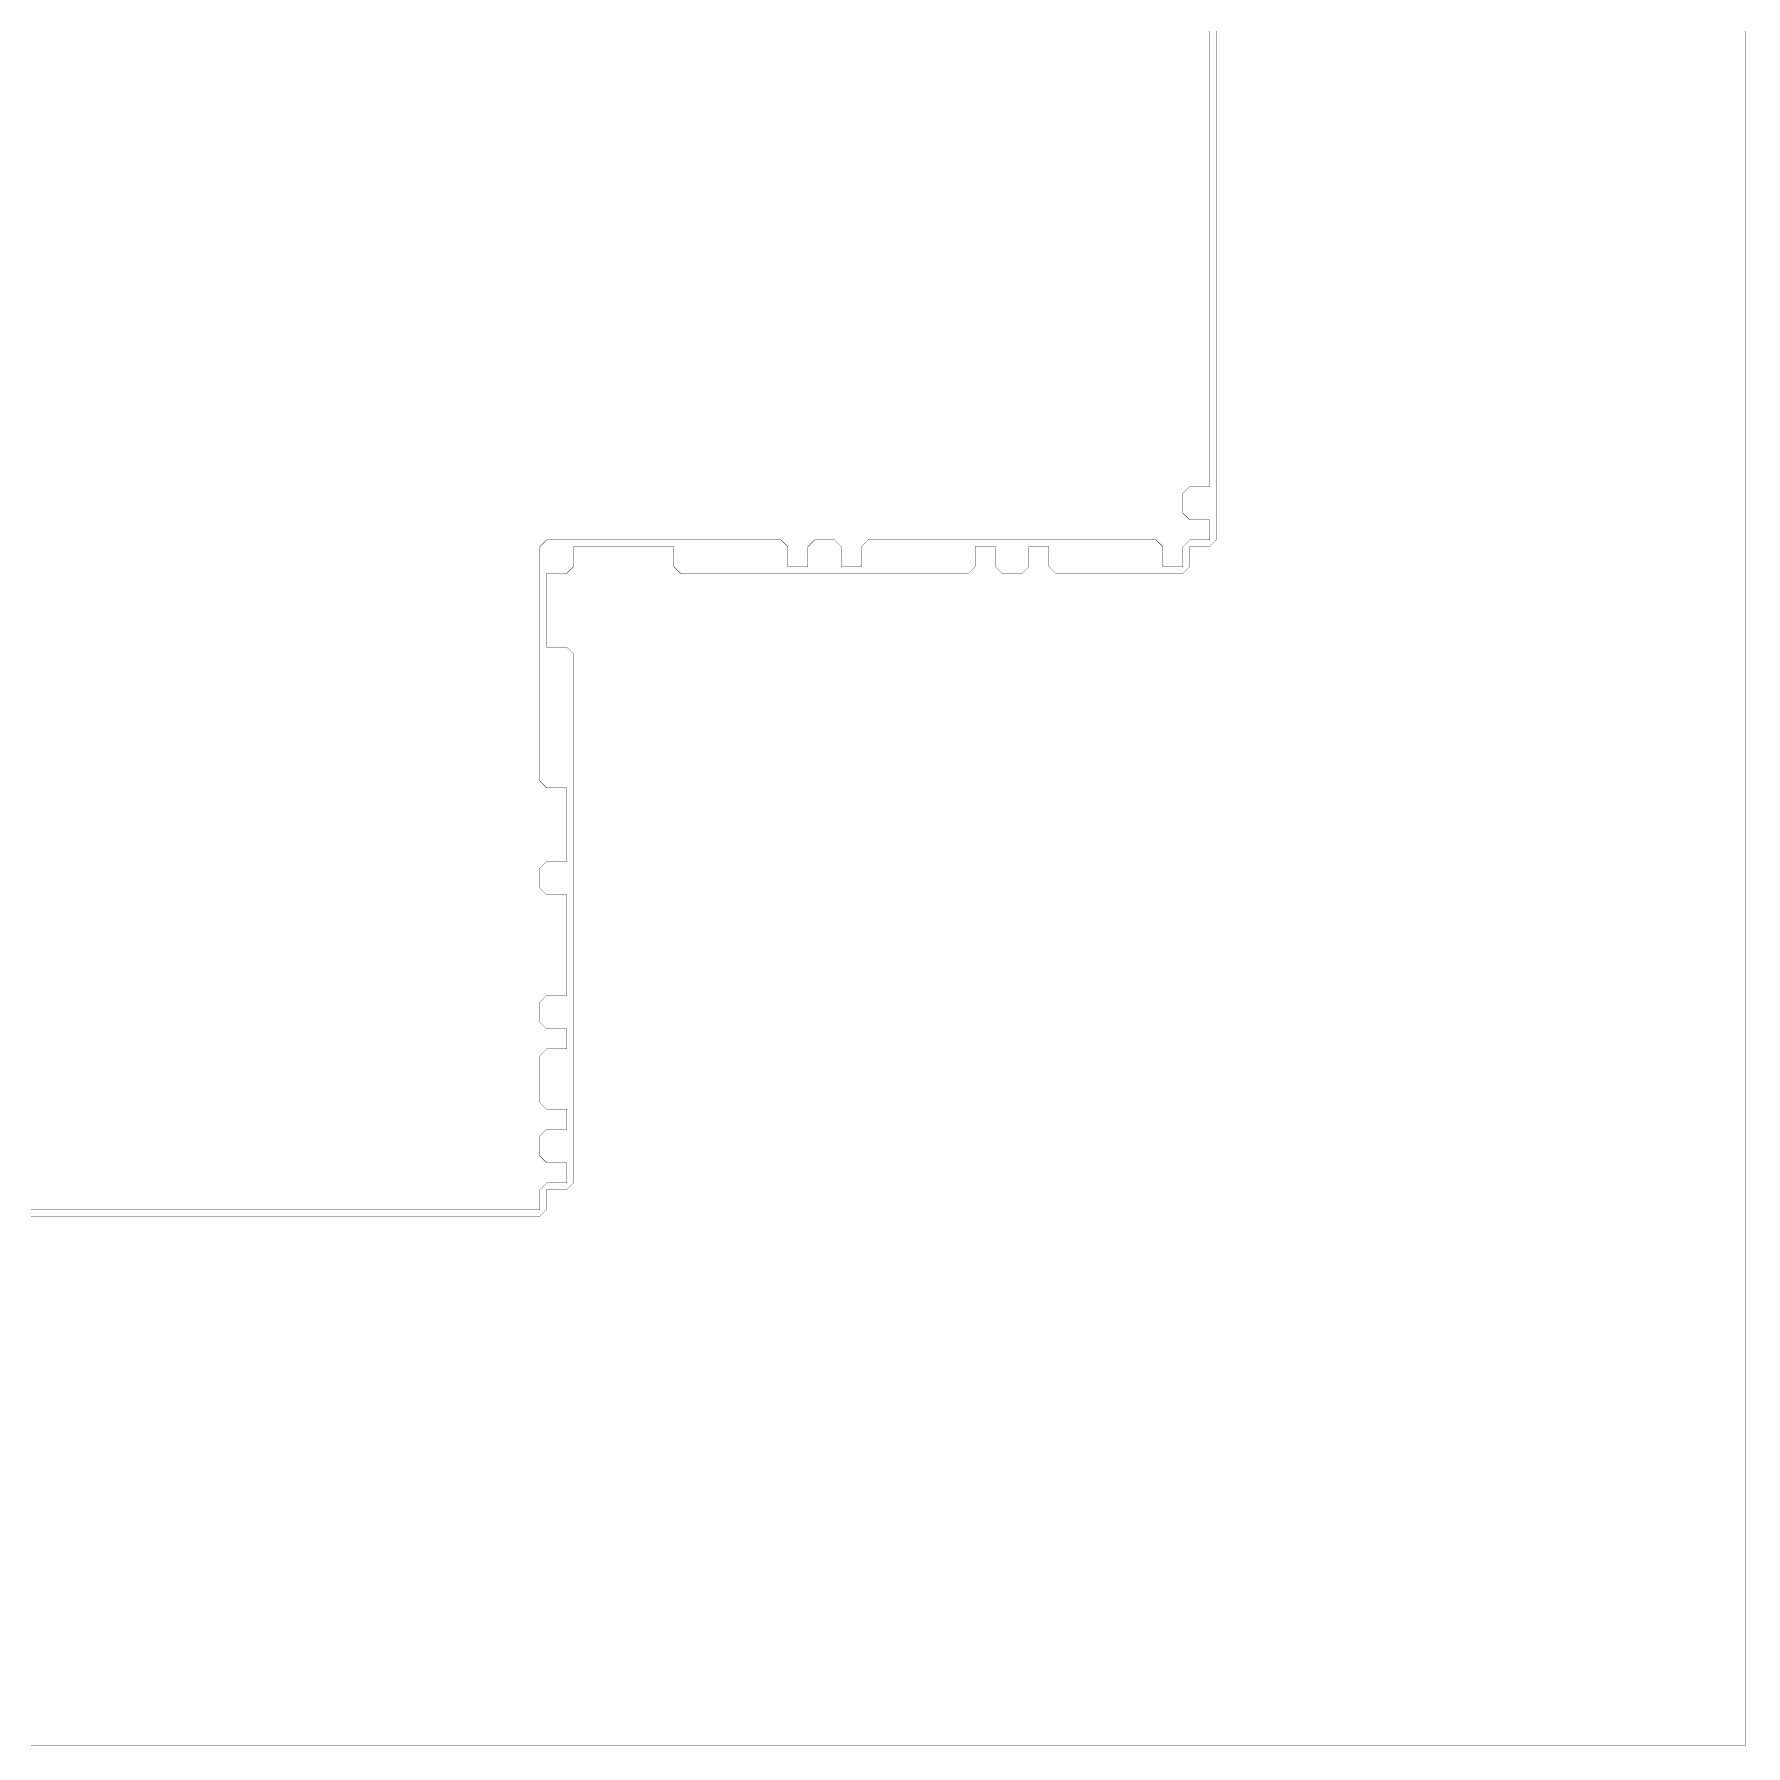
# Model space of a CAD drawing. Header units: metres. Extents: x 0 to 4990, y -4990 to 0.
# Drawn here: x 2495 to 4990, y -4990 to -2495 of the extents above; entities that cross this region are included whole.
import ezdxf

# ---------------------------------------------------------------- set-up
doc = ezdxf.new("R2010")
doc.units = ezdxf.units.M
doc.layers.add('conductor', color=1, linetype='Continuous')
doc.layers.add('substrate', color=5, linetype='Continuous')

msp = doc.modelspace()

# ---------------------------------------------------------------- linework, layer by layer
at = {"layer": 'conductor', "const_width": 0.5}
msp.add_lwpolyline([(2490.234375, -4208.984375), (2500, -4208.984375), (2509.765625, -4208.984375), (2519.53125, -4208.984375), (2529.296875, -4208.984375), (2539.0625, -4208.984375), (2548.828125, -4208.984375), (2558.59375, -4208.984375), (2568.359375, -4208.984375), (2578.125, -4208.984375), (2587.890625, -4208.984375), (2597.65625, -4208.984375), (2607.421875, -4208.984375), (2617.1875, -4208.984375), (2626.953125, -4208.984375), (2636.71875, -4208.984375), (2646.484375, -4208.984375), (2656.25, -4208.984375), (2666.015625, -4208.984375), (2675.78125, -4208.984375), (2685.546875, -4208.984375), (2695.3125, -4208.984375), (2705.078125, -4208.984375), (2714.84375, -4208.984375), (2724.609375, -4208.984375), (2734.375, -4208.984375), (2744.140625, -4208.984375), (2753.90625, -4208.984375), (2763.671875, -4208.984375), (2773.4375, -4208.984375), (2783.203125, -4208.984375), (2792.96875, -4208.984375), (2802.734375, -4208.984375), (2812.5, -4208.984375), (2822.265625, -4208.984375), (2832.03125, -4208.984375), (2841.796875, -4208.984375), (2851.5625, -4208.984375), (2861.328125, -4208.984375), (2871.09375, -4208.984375), (2880.859375, -4208.984375), (2890.625, -4208.984375), (2900.390625, -4208.984375), (2910.15625, -4208.984375), (2919.921875, -4208.984375), (2929.6875, -4208.984375), (2939.453125, -4208.984375), (2949.21875, -4208.984375), (2958.984375, -4208.984375), (2968.75, -4208.984375), (2978.515625, -4208.984375), (2988.28125, -4208.984375), (2998.046875, -4208.984375), (3007.8125, -4208.984375), (3017.578125, -4208.984375), (3027.34375, -4208.984375), (3037.109375, -4208.984375), (3046.875, -4208.984375), (3056.640625, -4208.984375), (3066.40625, -4208.984375), (3076.171875, -4208.984375), (3085.9375, -4208.984375), (3095.703125, -4208.984375), (3105.46875, -4208.984375), (3115.234375, -4208.984375), (3125, -4208.984375), (3134.765625, -4208.984375), (3144.53125, -4208.984375), (3154.296875, -4208.984375), (3164.0625, -4208.984375), (3173.828125, -4208.984375), (3183.59375, -4208.984375), (3193.359375, -4208.984375), (3203.125, -4208.984375), (3212.890625, -4208.984375), (3222.65625, -4208.984375), (3232.421875, -4208.984375), (3232.421875, -4199.21875), (3232.421875, -4189.453125), (3232.421875, -4179.6875), (3242.1875, -4169.921875), (3251.953125, -4169.921875), (3261.71875, -4169.921875), (3271.484375, -4169.921875), (3271.484375, -4160.15625), (3271.484375, -4150.390625), (3271.484375, -4140.625), (3261.71875, -4140.625), (3251.953125, -4140.625), (3242.1875, -4140.625), (3232.421875, -4130.859375), (3232.421875, -4121.09375), (3232.421875, -4111.328125), (3232.421875, -4101.5625), (3242.1875, -4091.796875), (3251.953125, -4091.796875), (3261.71875, -4091.796875), (3271.484375, -4091.796875), (3271.484375, -4082.03125), (3271.484375, -4072.265625), (3271.484375, -4062.5), (3261.71875, -4062.5), (3251.953125, -4062.5), (3242.1875, -4062.5), (3232.421875, -4052.734375), (3232.421875, -4042.96875), (3232.421875, -4033.203125), (3232.421875, -4023.4375), (3232.421875, -4013.671875), (3232.421875, -4003.90625), (3232.421875, -3994.140625), (3232.421875, -3984.375), (3242.1875, -3974.609375), (3251.953125, -3974.609375), (3261.71875, -3974.609375), (3271.484375, -3974.609375), (3271.484375, -3964.84375), (3271.484375, -3955.078125), (3271.484375, -3945.3125), (3261.71875, -3945.3125), (3251.953125, -3945.3125), (3242.1875, -3945.3125), (3232.421875, -3935.546875), (3232.421875, -3925.78125), (3232.421875, -3916.015625), (3232.421875, -3906.25), (3242.1875, -3896.484375), (3251.953125, -3896.484375), (3261.71875, -3896.484375), (3271.484375, -3896.484375), (3271.484375, -3886.71875), (3271.484375, -3876.953125), (3271.484375, -3867.1875), (3271.484375, -3857.421875), (3271.484375, -3847.65625), (3271.484375, -3837.890625), (3271.484375, -3828.125), (3271.484375, -3818.359375), (3271.484375, -3808.59375), (3271.484375, -3798.828125), (3271.484375, -3789.0625), (3271.484375, -3779.296875), (3271.484375, -3769.53125), (3271.484375, -3759.765625), (3271.484375, -3750), (3261.71875, -3750), (3251.953125, -3750), (3242.1875, -3750), (3232.421875, -3740.234375), (3232.421875, -3730.46875), (3232.421875, -3720.703125), (3232.421875, -3710.9375), (3242.1875, -3701.171875), (3251.953125, -3701.171875), (3261.71875, -3701.171875), (3271.484375, -3701.171875), (3271.484375, -3691.40625), (3271.484375, -3681.640625), (3271.484375, -3671.875), (3271.484375, -3662.109375), (3271.484375, -3652.34375), (3271.484375, -3642.578125), (3271.484375, -3632.8125), (3271.484375, -3623.046875), (3271.484375, -3613.28125), (3271.484375, -3603.515625), (3271.484375, -3593.75), (3261.71875, -3593.75), (3251.953125, -3593.75), (3242.1875, -3593.75), (3232.421875, -3583.984375), (3232.421875, -3574.21875), (3232.421875, -3564.453125), (3232.421875, -3554.6875), (3232.421875, -3544.921875), (3232.421875, -3535.15625), (3232.421875, -3525.390625), (3232.421875, -3515.625), (3232.421875, -3505.859375), (3232.421875, -3496.09375), (3232.421875, -3486.328125), (3232.421875, -3476.5625), (3232.421875, -3466.796875), (3232.421875, -3457.03125), (3232.421875, -3447.265625), (3232.421875, -3437.5), (3232.421875, -3427.734375), (3232.421875, -3417.96875), (3232.421875, -3408.203125), (3232.421875, -3398.4375), (3232.421875, -3388.671875), (3232.421875, -3378.90625), (3232.421875, -3369.140625), (3232.421875, -3359.375), (3232.421875, -3349.609375), (3232.421875, -3339.84375), (3232.421875, -3330.078125), (3232.421875, -3320.3125), (3232.421875, -3310.546875), (3232.421875, -3300.78125), (3232.421875, -3291.015625), (3232.421875, -3281.25), (3232.421875, -3271.484375), (3232.421875, -3261.71875), (3232.421875, -3251.953125), (3232.421875, -3242.1875), (3242.1875, -3232.421875), (3251.953125, -3232.421875), (3261.71875, -3232.421875), (3271.484375, -3232.421875), (3281.25, -3232.421875), (3291.015625, -3232.421875), (3300.78125, -3232.421875), (3310.546875, -3232.421875), (3320.3125, -3232.421875), (3330.078125, -3232.421875), (3339.84375, -3232.421875), (3349.609375, -3232.421875), (3359.375, -3232.421875), (3369.140625, -3232.421875), (3378.90625, -3232.421875), (3388.671875, -3232.421875), (3398.4375, -3232.421875), (3408.203125, -3232.421875), (3417.96875, -3232.421875), (3427.734375, -3232.421875), (3437.5, -3232.421875), (3447.265625, -3232.421875), (3457.03125, -3232.421875), (3466.796875, -3232.421875), (3476.5625, -3232.421875), (3486.328125, -3232.421875), (3496.09375, -3232.421875), (3505.859375, -3232.421875), (3515.625, -3232.421875), (3525.390625, -3232.421875), (3535.15625, -3232.421875), (3544.921875, -3232.421875), (3554.6875, -3232.421875), (3564.453125, -3232.421875), (3574.21875, -3232.421875), (3583.984375, -3232.421875), (3593.75, -3242.1875), (3593.75, -3251.953125), (3593.75, -3261.71875), (3593.75, -3271.484375), (3603.515625, -3271.484375), (3613.28125, -3271.484375), (3623.046875, -3271.484375), (3623.046875, -3261.71875), (3623.046875, -3251.953125), (3623.046875, -3242.1875), (3632.8125, -3232.421875), (3642.578125, -3232.421875), (3652.34375, -3232.421875), (3662.109375, -3232.421875), (3671.875, -3242.1875), (3671.875, -3251.953125), (3671.875, -3261.71875), (3671.875, -3271.484375), (3681.640625, -3271.484375), (3691.40625, -3271.484375), (3701.171875, -3271.484375), (3701.171875, -3261.71875), (3701.171875, -3251.953125), (3701.171875, -3242.1875), (3710.9375, -3232.421875), (3720.703125, -3232.421875), (3730.46875, -3232.421875), (3740.234375, -3232.421875), (3750, -3232.421875), (3759.765625, -3232.421875), (3769.53125, -3232.421875), (3779.296875, -3232.421875), (3789.0625, -3232.421875), (3798.828125, -3232.421875), (3808.59375, -3232.421875), (3818.359375, -3232.421875), (3828.125, -3232.421875), (3837.890625, -3232.421875), (3847.65625, -3232.421875), (3857.421875, -3232.421875), (3867.1875, -3232.421875), (3876.953125, -3232.421875), (3886.71875, -3232.421875), (3896.484375, -3232.421875), (3906.25, -3232.421875), (3916.015625, -3232.421875), (3925.78125, -3232.421875), (3935.546875, -3232.421875), (3945.3125, -3232.421875), (3955.078125, -3232.421875), (3964.84375, -3232.421875), (3974.609375, -3232.421875), (3984.375, -3232.421875), (3994.140625, -3232.421875), (4003.90625, -3232.421875), (4013.671875, -3232.421875), (4023.4375, -3232.421875), (4033.203125, -3232.421875), (4042.96875, -3232.421875), (4052.734375, -3232.421875), (4062.5, -3232.421875), (4072.265625, -3232.421875), (4082.03125, -3232.421875), (4091.796875, -3232.421875), (4101.5625, -3232.421875), (4111.328125, -3232.421875), (4121.09375, -3232.421875), (4130.859375, -3232.421875), (4140.625, -3242.1875), (4140.625, -3251.953125), (4140.625, -3261.71875), (4140.625, -3271.484375), (4150.390625, -3271.484375), (4160.15625, -3271.484375), (4169.921875, -3271.484375), (4169.921875, -3261.71875), (4169.921875, -3251.953125), (4169.921875, -3242.1875), (4179.6875, -3232.421875), (4189.453125, -3232.421875), (4199.21875, -3232.421875), (4208.984375, -3232.421875), (4208.984375, -3222.65625), (4208.984375, -3212.890625), (4208.984375, -3203.125), (4199.21875, -3203.125), (4189.453125, -3203.125), (4179.6875, -3203.125), (4169.921875, -3193.359375), (4169.921875, -3183.59375), (4169.921875, -3173.828125), (4169.921875, -3164.0625), (4179.6875, -3154.296875), (4189.453125, -3154.296875), (4199.21875, -3154.296875), (4208.984375, -3154.296875), (4208.984375, -3144.53125), (4208.984375, -3134.765625), (4208.984375, -3125), (4208.984375, -3115.234375), (4208.984375, -3105.46875), (4208.984375, -3095.703125), (4208.984375, -3085.9375), (4208.984375, -3076.171875), (4208.984375, -3066.40625), (4208.984375, -3056.640625), (4208.984375, -3046.875), (4208.984375, -3037.109375), (4208.984375, -3027.34375), (4208.984375, -3017.578125), (4208.984375, -3007.8125), (4208.984375, -2998.046875), (4208.984375, -2988.28125), (4208.984375, -2978.515625), (4208.984375, -2968.75), (4208.984375, -2958.984375), (4208.984375, -2949.21875), (4208.984375, -2939.453125), (4208.984375, -2929.6875), (4208.984375, -2919.921875), (4208.984375, -2910.15625), (4208.984375, -2900.390625), (4208.984375, -2890.625), (4208.984375, -2880.859375), (4208.984375, -2871.09375), (4208.984375, -2861.328125), (4208.984375, -2851.5625), (4208.984375, -2841.796875), (4208.984375, -2832.03125), (4208.984375, -2822.265625), (4208.984375, -2812.5), (4208.984375, -2802.734375), (4208.984375, -2792.96875), (4208.984375, -2783.203125), (4208.984375, -2773.4375), (4208.984375, -2763.671875), (4208.984375, -2753.90625), (4208.984375, -2744.140625), (4208.984375, -2734.375), (4208.984375, -2724.609375), (4208.984375, -2714.84375), (4208.984375, -2705.078125), (4208.984375, -2695.3125), (4208.984375, -2685.546875), (4208.984375, -2675.78125), (4208.984375, -2666.015625), (4208.984375, -2656.25), (4208.984375, -2646.484375), (4208.984375, -2636.71875), (4208.984375, -2626.953125), (4208.984375, -2617.1875), (4208.984375, -2607.421875), (4208.984375, -2597.65625), (4208.984375, -2587.890625), (4208.984375, -2578.125), (4208.984375, -2568.359375), (4208.984375, -2558.59375), (4208.984375, -2548.828125), (4208.984375, -2539.0625), (4208.984375, -2529.296875), (4208.984375, -2519.53125), (4208.984375, -2509.765625), (4208.984375, -2500), (4208.984375, -2490.234375)], dxfattribs=at)
at = {"layer": 'substrate', "const_width": 0.5}
for points in [[(2490.234375, -4990.234375), (2500, -4990.234375), (2509.765625, -4990.234375), (2519.53125, -4990.234375), (2529.296875, -4990.234375), (2539.0625, -4990.234375), (2548.828125, -4990.234375), (2558.59375, -4990.234375), (2568.359375, -4990.234375), (2578.125, -4990.234375), (2587.890625, -4990.234375), (2597.65625, -4990.234375), (2607.421875, -4990.234375), (2617.1875, -4990.234375), (2626.953125, -4990.234375), (2636.71875, -4990.234375), (2646.484375, -4990.234375), (2656.25, -4990.234375), (2666.015625, -4990.234375), (2675.78125, -4990.234375), (2685.546875, -4990.234375), (2695.3125, -4990.234375), (2705.078125, -4990.234375), (2714.84375, -4990.234375), (2724.609375, -4990.234375), (2734.375, -4990.234375), (2744.140625, -4990.234375), (2753.90625, -4990.234375), (2763.671875, -4990.234375), (2773.4375, -4990.234375), (2783.203125, -4990.234375), (2792.96875, -4990.234375), (2802.734375, -4990.234375), (2812.5, -4990.234375), (2822.265625, -4990.234375), (2832.03125, -4990.234375), (2841.796875, -4990.234375), (2851.5625, -4990.234375), (2861.328125, -4990.234375), (2871.09375, -4990.234375), (2880.859375, -4990.234375), (2890.625, -4990.234375), (2900.390625, -4990.234375), (2910.15625, -4990.234375), (2919.921875, -4990.234375), (2929.6875, -4990.234375), (2939.453125, -4990.234375), (2949.21875, -4990.234375), (2958.984375, -4990.234375), (2968.75, -4990.234375), (2978.515625, -4990.234375), (2988.28125, -4990.234375), (2998.046875, -4990.234375), (3007.8125, -4990.234375), (3017.578125, -4990.234375), (3027.34375, -4990.234375), (3037.109375, -4990.234375), (3046.875, -4990.234375), (3056.640625, -4990.234375), (3066.40625, -4990.234375), (3076.171875, -4990.234375), (3085.9375, -4990.234375), (3095.703125, -4990.234375), (3105.46875, -4990.234375), (3115.234375, -4990.234375), (3125, -4990.234375), (3134.765625, -4990.234375), (3144.53125, -4990.234375), (3154.296875, -4990.234375), (3164.0625, -4990.234375), (3173.828125, -4990.234375), (3183.59375, -4990.234375), (3193.359375, -4990.234375), (3203.125, -4990.234375), (3212.890625, -4990.234375), (3222.65625, -4990.234375), (3232.421875, -4990.234375), (3242.1875, -4990.234375), (3251.953125, -4990.234375), (3261.71875, -4990.234375), (3271.484375, -4990.234375), (3281.25, -4990.234375), (3291.015625, -4990.234375), (3300.78125, -4990.234375), (3310.546875, -4990.234375), (3320.3125, -4990.234375), (3330.078125, -4990.234375), (3339.84375, -4990.234375), (3349.609375, -4990.234375), (3359.375, -4990.234375), (3369.140625, -4990.234375), (3378.90625, -4990.234375), (3388.671875, -4990.234375), (3398.4375, -4990.234375), (3408.203125, -4990.234375), (3417.96875, -4990.234375), (3427.734375, -4990.234375), (3437.5, -4990.234375), (3447.265625, -4990.234375), (3457.03125, -4990.234375), (3466.796875, -4990.234375), (3476.5625, -4990.234375), (3486.328125, -4990.234375), (3496.09375, -4990.234375), (3505.859375, -4990.234375), (3515.625, -4990.234375), (3525.390625, -4990.234375), (3535.15625, -4990.234375), (3544.921875, -4990.234375), (3554.6875, -4990.234375), (3564.453125, -4990.234375), (3574.21875, -4990.234375), (3583.984375, -4990.234375), (3593.75, -4990.234375), (3603.515625, -4990.234375), (3613.28125, -4990.234375), (3623.046875, -4990.234375), (3632.8125, -4990.234375), (3642.578125, -4990.234375), (3652.34375, -4990.234375), (3662.109375, -4990.234375), (3671.875, -4990.234375), (3681.640625, -4990.234375), (3691.40625, -4990.234375), (3701.171875, -4990.234375), (3710.9375, -4990.234375), (3720.703125, -4990.234375), (3730.46875, -4990.234375), (3740.234375, -4990.234375), (3750, -4990.234375), (3759.765625, -4990.234375), (3769.53125, -4990.234375), (3779.296875, -4990.234375), (3789.0625, -4990.234375), (3798.828125, -4990.234375), (3808.59375, -4990.234375), (3818.359375, -4990.234375), (3828.125, -4990.234375), (3837.890625, -4990.234375), (3847.65625, -4990.234375), (3857.421875, -4990.234375), (3867.1875, -4990.234375), (3876.953125, -4990.234375), (3886.71875, -4990.234375), (3896.484375, -4990.234375), (3906.25, -4990.234375), (3916.015625, -4990.234375), (3925.78125, -4990.234375), (3935.546875, -4990.234375), (3945.3125, -4990.234375), (3955.078125, -4990.234375), (3964.84375, -4990.234375), (3974.609375, -4990.234375), (3984.375, -4990.234375), (3994.140625, -4990.234375), (4003.90625, -4990.234375), (4013.671875, -4990.234375), (4023.4375, -4990.234375), (4033.203125, -4990.234375), (4042.96875, -4990.234375), (4052.734375, -4990.234375), (4062.5, -4990.234375), (4072.265625, -4990.234375), (4082.03125, -4990.234375), (4091.796875, -4990.234375), (4101.5625, -4990.234375), (4111.328125, -4990.234375), (4121.09375, -4990.234375), (4130.859375, -4990.234375), (4140.625, -4990.234375), (4150.390625, -4990.234375), (4160.15625, -4990.234375), (4169.921875, -4990.234375), (4179.6875, -4990.234375), (4189.453125, -4990.234375), (4199.21875, -4990.234375), (4208.984375, -4990.234375), (4218.75, -4990.234375), (4228.515625, -4990.234375), (4238.28125, -4990.234375), (4248.046875, -4990.234375), (4257.8125, -4990.234375), (4267.578125, -4990.234375), (4277.34375, -4990.234375), (4287.109375, -4990.234375), (4296.875, -4990.234375), (4306.640625, -4990.234375), (4316.40625, -4990.234375), (4326.171875, -4990.234375), (4335.9375, -4990.234375), (4345.703125, -4990.234375), (4355.46875, -4990.234375), (4365.234375, -4990.234375), (4375, -4990.234375), (4384.765625, -4990.234375), (4394.53125, -4990.234375), (4404.296875, -4990.234375), (4414.0625, -4990.234375), (4423.828125, -4990.234375), (4433.59375, -4990.234375), (4443.359375, -4990.234375), (4453.125, -4990.234375), (4462.890625, -4990.234375), (4472.65625, -4990.234375), (4482.421875, -4990.234375), (4492.1875, -4990.234375), (4501.953125, -4990.234375), (4511.71875, -4990.234375), (4521.484375, -4990.234375), (4531.25, -4990.234375), (4541.015625, -4990.234375), (4550.78125, -4990.234375), (4560.546875, -4990.234375), (4570.3125, -4990.234375), (4580.078125, -4990.234375), (4589.84375, -4990.234375), (4599.609375, -4990.234375), (4609.375, -4990.234375), (4619.140625, -4990.234375), (4628.90625, -4990.234375), (4638.671875, -4990.234375), (4648.4375, -4990.234375), (4658.203125, -4990.234375), (4667.96875, -4990.234375), (4677.734375, -4990.234375), (4687.5, -4990.234375), (4697.265625, -4990.234375), (4707.03125, -4990.234375), (4716.796875, -4990.234375), (4726.5625, -4990.234375), (4736.328125, -4990.234375), (4746.09375, -4990.234375), (4755.859375, -4990.234375), (4765.625, -4990.234375), (4775.390625, -4990.234375), (4785.15625, -4990.234375), (4794.921875, -4990.234375), (4804.6875, -4990.234375), (4814.453125, -4990.234375), (4824.21875, -4990.234375), (4833.984375, -4990.234375), (4843.75, -4990.234375), (4853.515625, -4990.234375), (4863.28125, -4990.234375), (4873.046875, -4990.234375), (4882.8125, -4990.234375), (4892.578125, -4990.234375), (4902.34375, -4990.234375), (4912.109375, -4990.234375), (4921.875, -4990.234375), (4931.640625, -4990.234375), (4941.40625, -4990.234375), (4951.171875, -4990.234375), (4960.9375, -4990.234375), (4970.703125, -4990.234375), (4980.46875, -4990.234375), (4990.234375, -4990.234375), (4990.234375, -4980.46875), (4990.234375, -4970.703125), (4990.234375, -4960.9375), (4990.234375, -4951.171875), (4990.234375, -4941.40625), (4990.234375, -4931.640625), (4990.234375, -4921.875), (4990.234375, -4912.109375), (4990.234375, -4902.34375), (4990.234375, -4892.578125), (4990.234375, -4882.8125), (4990.234375, -4873.046875), (4990.234375, -4863.28125), (4990.234375, -4853.515625), (4990.234375, -4843.75), (4990.234375, -4833.984375), (4990.234375, -4824.21875), (4990.234375, -4814.453125), (4990.234375, -4804.6875), (4990.234375, -4794.921875), (4990.234375, -4785.15625), (4990.234375, -4775.390625), (4990.234375, -4765.625), (4990.234375, -4755.859375), (4990.234375, -4746.09375), (4990.234375, -4736.328125), (4990.234375, -4726.5625), (4990.234375, -4716.796875), (4990.234375, -4707.03125), (4990.234375, -4697.265625), (4990.234375, -4687.5), (4990.234375, -4677.734375), (4990.234375, -4667.96875), (4990.234375, -4658.203125), (4990.234375, -4648.4375), (4990.234375, -4638.671875), (4990.234375, -4628.90625), (4990.234375, -4619.140625), (4990.234375, -4609.375), (4990.234375, -4599.609375), (4990.234375, -4589.84375), (4990.234375, -4580.078125), (4990.234375, -4570.3125), (4990.234375, -4560.546875), (4990.234375, -4550.78125), (4990.234375, -4541.015625), (4990.234375, -4531.25), (4990.234375, -4521.484375), (4990.234375, -4511.71875), (4990.234375, -4501.953125), (4990.234375, -4492.1875), (4990.234375, -4482.421875), (4990.234375, -4472.65625), (4990.234375, -4462.890625), (4990.234375, -4453.125), (4990.234375, -4443.359375), (4990.234375, -4433.59375), (4990.234375, -4423.828125), (4990.234375, -4414.0625), (4990.234375, -4404.296875), (4990.234375, -4394.53125), (4990.234375, -4384.765625), (4990.234375, -4375), (4990.234375, -4365.234375), (4990.234375, -4355.46875), (4990.234375, -4345.703125), (4990.234375, -4335.9375), (4990.234375, -4326.171875), (4990.234375, -4316.40625), (4990.234375, -4306.640625), (4990.234375, -4296.875), (4990.234375, -4287.109375), (4990.234375, -4277.34375), (4990.234375, -4267.578125), (4990.234375, -4257.8125), (4990.234375, -4248.046875), (4990.234375, -4238.28125), (4990.234375, -4228.515625), (4990.234375, -4218.75), (4990.234375, -4208.984375), (4990.234375, -4199.21875), (4990.234375, -4189.453125), (4990.234375, -4179.6875), (4990.234375, -4169.921875), (4990.234375, -4160.15625), (4990.234375, -4150.390625), (4990.234375, -4140.625), (4990.234375, -4130.859375), (4990.234375, -4121.09375), (4990.234375, -4111.328125), (4990.234375, -4101.5625), (4990.234375, -4091.796875), (4990.234375, -4082.03125), (4990.234375, -4072.265625), (4990.234375, -4062.5), (4990.234375, -4052.734375), (4990.234375, -4042.96875), (4990.234375, -4033.203125), (4990.234375, -4023.4375), (4990.234375, -4013.671875), (4990.234375, -4003.90625), (4990.234375, -3994.140625), (4990.234375, -3984.375), (4990.234375, -3974.609375), (4990.234375, -3964.84375), (4990.234375, -3955.078125), (4990.234375, -3945.3125), (4990.234375, -3935.546875), (4990.234375, -3925.78125), (4990.234375, -3916.015625), (4990.234375, -3906.25), (4990.234375, -3896.484375), (4990.234375, -3886.71875), (4990.234375, -3876.953125), (4990.234375, -3867.1875), (4990.234375, -3857.421875), (4990.234375, -3847.65625), (4990.234375, -3837.890625), (4990.234375, -3828.125), (4990.234375, -3818.359375), (4990.234375, -3808.59375), (4990.234375, -3798.828125), (4990.234375, -3789.0625), (4990.234375, -3779.296875), (4990.234375, -3769.53125), (4990.234375, -3759.765625), (4990.234375, -3750), (4990.234375, -3740.234375), (4990.234375, -3730.46875), (4990.234375, -3720.703125), (4990.234375, -3710.9375), (4990.234375, -3701.171875), (4990.234375, -3691.40625), (4990.234375, -3681.640625), (4990.234375, -3671.875), (4990.234375, -3662.109375), (4990.234375, -3652.34375), (4990.234375, -3642.578125), (4990.234375, -3632.8125), (4990.234375, -3623.046875), (4990.234375, -3613.28125), (4990.234375, -3603.515625), (4990.234375, -3593.75), (4990.234375, -3583.984375), (4990.234375, -3574.21875), (4990.234375, -3564.453125), (4990.234375, -3554.6875), (4990.234375, -3544.921875), (4990.234375, -3535.15625), (4990.234375, -3525.390625), (4990.234375, -3515.625), (4990.234375, -3505.859375), (4990.234375, -3496.09375), (4990.234375, -3486.328125), (4990.234375, -3476.5625), (4990.234375, -3466.796875), (4990.234375, -3457.03125), (4990.234375, -3447.265625), (4990.234375, -3437.5), (4990.234375, -3427.734375), (4990.234375, -3417.96875), (4990.234375, -3408.203125), (4990.234375, -3398.4375), (4990.234375, -3388.671875), (4990.234375, -3378.90625), (4990.234375, -3369.140625), (4990.234375, -3359.375), (4990.234375, -3349.609375), (4990.234375, -3339.84375), (4990.234375, -3330.078125), (4990.234375, -3320.3125), (4990.234375, -3310.546875), (4990.234375, -3300.78125), (4990.234375, -3291.015625), (4990.234375, -3281.25), (4990.234375, -3271.484375), (4990.234375, -3261.71875), (4990.234375, -3251.953125), (4990.234375, -3242.1875), (4990.234375, -3232.421875), (4990.234375, -3222.65625), (4990.234375, -3212.890625), (4990.234375, -3203.125), (4990.234375, -3193.359375), (4990.234375, -3183.59375), (4990.234375, -3173.828125), (4990.234375, -3164.0625), (4990.234375, -3154.296875), (4990.234375, -3144.53125), (4990.234375, -3134.765625), (4990.234375, -3125), (4990.234375, -3115.234375), (4990.234375, -3105.46875), (4990.234375, -3095.703125), (4990.234375, -3085.9375), (4990.234375, -3076.171875), (4990.234375, -3066.40625), (4990.234375, -3056.640625), (4990.234375, -3046.875), (4990.234375, -3037.109375), (4990.234375, -3027.34375), (4990.234375, -3017.578125), (4990.234375, -3007.8125), (4990.234375, -2998.046875), (4990.234375, -2988.28125), (4990.234375, -2978.515625), (4990.234375, -2968.75), (4990.234375, -2958.984375), (4990.234375, -2949.21875), (4990.234375, -2939.453125), (4990.234375, -2929.6875), (4990.234375, -2919.921875), (4990.234375, -2910.15625), (4990.234375, -2900.390625), (4990.234375, -2890.625), (4990.234375, -2880.859375), (4990.234375, -2871.09375), (4990.234375, -2861.328125), (4990.234375, -2851.5625), (4990.234375, -2841.796875), (4990.234375, -2832.03125), (4990.234375, -2822.265625), (4990.234375, -2812.5), (4990.234375, -2802.734375), (4990.234375, -2792.96875), (4990.234375, -2783.203125), (4990.234375, -2773.4375), (4990.234375, -2763.671875), (4990.234375, -2753.90625), (4990.234375, -2744.140625), (4990.234375, -2734.375), (4990.234375, -2724.609375), (4990.234375, -2714.84375), (4990.234375, -2705.078125), (4990.234375, -2695.3125), (4990.234375, -2685.546875), (4990.234375, -2675.78125), (4990.234375, -2666.015625), (4990.234375, -2656.25), (4990.234375, -2646.484375), (4990.234375, -2636.71875), (4990.234375, -2626.953125), (4990.234375, -2617.1875), (4990.234375, -2607.421875), (4990.234375, -2597.65625), (4990.234375, -2587.890625), (4990.234375, -2578.125), (4990.234375, -2568.359375), (4990.234375, -2558.59375), (4990.234375, -2548.828125), (4990.234375, -2539.0625), (4990.234375, -2529.296875), (4990.234375, -2519.53125), (4990.234375, -2509.765625), (4990.234375, -2500), (4990.234375, -2490.234375)], [(4218.75, -2490.234375), (4218.75, -2500), (4218.75, -2509.765625), (4218.75, -2519.53125), (4218.75, -2529.296875), (4218.75, -2539.0625), (4218.75, -2548.828125), (4218.75, -2558.59375), (4218.75, -2568.359375), (4218.75, -2578.125), (4218.75, -2587.890625), (4218.75, -2597.65625), (4218.75, -2607.421875), (4218.75, -2617.1875), (4218.75, -2626.953125), (4218.75, -2636.71875), (4218.75, -2646.484375), (4218.75, -2656.25), (4218.75, -2666.015625), (4218.75, -2675.78125), (4218.75, -2685.546875), (4218.75, -2695.3125), (4218.75, -2705.078125), (4218.75, -2714.84375), (4218.75, -2724.609375), (4218.75, -2734.375), (4218.75, -2744.140625), (4218.75, -2753.90625), (4218.75, -2763.671875), (4218.75, -2773.4375), (4218.75, -2783.203125), (4218.75, -2792.96875), (4218.75, -2802.734375), (4218.75, -2812.5), (4218.75, -2822.265625), (4218.75, -2832.03125), (4218.75, -2841.796875), (4218.75, -2851.5625), (4218.75, -2861.328125), (4218.75, -2871.09375), (4218.75, -2880.859375), (4218.75, -2890.625), (4218.75, -2900.390625), (4218.75, -2910.15625), (4218.75, -2919.921875), (4218.75, -2929.6875), (4218.75, -2939.453125), (4218.75, -2949.21875), (4218.75, -2958.984375), (4218.75, -2968.75), (4218.75, -2978.515625), (4218.75, -2988.28125), (4218.75, -2998.046875), (4218.75, -3007.8125), (4218.75, -3017.578125), (4218.75, -3027.34375), (4218.75, -3037.109375), (4218.75, -3046.875), (4218.75, -3056.640625), (4218.75, -3066.40625), (4218.75, -3076.171875), (4218.75, -3085.9375), (4218.75, -3095.703125), (4218.75, -3105.46875), (4218.75, -3115.234375), (4218.75, -3125), (4218.75, -3134.765625), (4218.75, -3144.53125), (4218.75, -3154.296875), (4218.75, -3164.0625), (4218.75, -3173.828125), (4218.75, -3183.59375), (4218.75, -3193.359375), (4218.75, -3203.125), (4218.75, -3212.890625), (4218.75, -3222.65625), (4218.75, -3232.421875), (4208.984375, -3242.1875), (4199.21875, -3242.1875), (4189.453125, -3242.1875), (4179.6875, -3242.1875), (4179.6875, -3251.953125), (4179.6875, -3261.71875), (4179.6875, -3271.484375), (4169.921875, -3281.25), (4160.15625, -3281.25), (4150.390625, -3281.25), (4140.625, -3281.25), (4130.859375, -3281.25), (4121.09375, -3281.25), (4111.328125, -3281.25), (4101.5625, -3281.25), (4091.796875, -3281.25), (4082.03125, -3281.25), (4072.265625, -3281.25), (4062.5, -3281.25), (4052.734375, -3281.25), (4042.96875, -3281.25), (4033.203125, -3281.25), (4023.4375, -3281.25), (4013.671875, -3281.25), (4003.90625, -3281.25), (3994.140625, -3281.25), (3984.375, -3281.25), (3974.609375, -3271.484375), (3974.609375, -3261.71875), (3974.609375, -3251.953125), (3974.609375, -3242.1875), (3964.84375, -3242.1875), (3955.078125, -3242.1875), (3945.3125, -3242.1875), (3945.3125, -3251.953125), (3945.3125, -3261.71875), (3945.3125, -3271.484375), (3935.546875, -3281.25), (3925.78125, -3281.25), (3916.015625, -3281.25), (3906.25, -3281.25), (3896.484375, -3271.484375), (3896.484375, -3261.71875), (3896.484375, -3251.953125), (3896.484375, -3242.1875), (3886.71875, -3242.1875), (3876.953125, -3242.1875), (3867.1875, -3242.1875), (3867.1875, -3251.953125), (3867.1875, -3261.71875), (3867.1875, -3271.484375), (3857.421875, -3281.25), (3847.65625, -3281.25), (3837.890625, -3281.25), (3828.125, -3281.25), (3818.359375, -3281.25), (3808.59375, -3281.25), (3798.828125, -3281.25), (3789.0625, -3281.25), (3779.296875, -3281.25), (3769.53125, -3281.25), (3759.765625, -3281.25), (3750, -3281.25), (3740.234375, -3281.25), (3730.46875, -3281.25), (3720.703125, -3281.25), (3710.9375, -3281.25), (3701.171875, -3281.25), (3691.40625, -3281.25), (3681.640625, -3281.25), (3671.875, -3281.25), (3662.109375, -3281.25), (3652.34375, -3281.25), (3642.578125, -3281.25), (3632.8125, -3281.25), (3623.046875, -3281.25), (3613.28125, -3281.25), (3603.515625, -3281.25), (3593.75, -3281.25), (3583.984375, -3281.25), (3574.21875, -3281.25), (3564.453125, -3281.25), (3554.6875, -3281.25), (3544.921875, -3281.25), (3535.15625, -3281.25), (3525.390625, -3281.25), (3515.625, -3281.25), (3505.859375, -3281.25), (3496.09375, -3281.25), (3486.328125, -3281.25), (3476.5625, -3281.25), (3466.796875, -3281.25), (3457.03125, -3281.25), (3447.265625, -3281.25), (3437.5, -3281.25), (3427.734375, -3271.484375), (3427.734375, -3261.71875), (3427.734375, -3251.953125), (3427.734375, -3242.1875), (3417.96875, -3242.1875), (3408.203125, -3242.1875), (3398.4375, -3242.1875), (3388.671875, -3242.1875), (3378.90625, -3242.1875), (3369.140625, -3242.1875), (3359.375, -3242.1875), (3349.609375, -3242.1875), (3339.84375, -3242.1875), (3330.078125, -3242.1875), (3320.3125, -3242.1875), (3310.546875, -3242.1875), (3300.78125, -3242.1875), (3291.015625, -3242.1875), (3281.25, -3242.1875), (3281.25, -3251.953125), (3281.25, -3261.71875), (3281.25, -3271.484375), (3271.484375, -3281.25), (3261.71875, -3281.25), (3251.953125, -3281.25), (3242.1875, -3281.25), (3242.1875, -3291.015625), (3242.1875, -3300.78125), (3242.1875, -3310.546875), (3242.1875, -3320.3125), (3242.1875, -3330.078125), (3242.1875, -3339.84375), (3242.1875, -3349.609375), (3242.1875, -3359.375), (3242.1875, -3369.140625), (3242.1875, -3378.90625), (3242.1875, -3388.671875), (3251.953125, -3388.671875), (3261.71875, -3388.671875), (3271.484375, -3388.671875), (3281.25, -3398.4375), (3281.25, -3408.203125), (3281.25, -3417.96875), (3281.25, -3427.734375), (3281.25, -3437.5), (3281.25, -3447.265625), (3281.25, -3457.03125), (3281.25, -3466.796875), (3281.25, -3476.5625), (3281.25, -3486.328125), (3281.25, -3496.09375), (3281.25, -3505.859375), (3281.25, -3515.625), (3281.25, -3525.390625), (3281.25, -3535.15625), (3281.25, -3544.921875), (3281.25, -3554.6875), (3281.25, -3564.453125), (3281.25, -3574.21875), (3281.25, -3583.984375), (3281.25, -3593.75), (3281.25, -3603.515625), (3281.25, -3613.28125), (3281.25, -3623.046875), (3281.25, -3632.8125), (3281.25, -3642.578125), (3281.25, -3652.34375), (3281.25, -3662.109375), (3281.25, -3671.875), (3281.25, -3681.640625), (3281.25, -3691.40625), (3281.25, -3701.171875), (3281.25, -3710.9375), (3281.25, -3720.703125), (3281.25, -3730.46875), (3281.25, -3740.234375), (3281.25, -3750), (3281.25, -3759.765625), (3281.25, -3769.53125), (3281.25, -3779.296875), (3281.25, -3789.0625), (3281.25, -3798.828125), (3281.25, -3808.59375), (3281.25, -3818.359375), (3281.25, -3828.125), (3281.25, -3837.890625), (3281.25, -3847.65625), (3281.25, -3857.421875), (3281.25, -3867.1875), (3281.25, -3876.953125), (3281.25, -3886.71875), (3281.25, -3896.484375), (3281.25, -3906.25), (3281.25, -3916.015625), (3281.25, -3925.78125), (3281.25, -3935.546875), (3281.25, -3945.3125), (3281.25, -3955.078125), (3281.25, -3964.84375), (3281.25, -3974.609375), (3281.25, -3984.375), (3281.25, -3994.140625), (3281.25, -4003.90625), (3281.25, -4013.671875), (3281.25, -4023.4375), (3281.25, -4033.203125), (3281.25, -4042.96875), (3281.25, -4052.734375), (3281.25, -4062.5), (3281.25, -4072.265625), (3281.25, -4082.03125), (3281.25, -4091.796875), (3281.25, -4101.5625), (3281.25, -4111.328125), (3281.25, -4121.09375), (3281.25, -4130.859375), (3281.25, -4140.625), (3281.25, -4150.390625), (3281.25, -4160.15625), (3281.25, -4169.921875), (3271.484375, -4179.6875), (3261.71875, -4179.6875), (3251.953125, -4179.6875), (3242.1875, -4179.6875), (3242.1875, -4189.453125), (3242.1875, -4199.21875), (3242.1875, -4208.984375), (3232.421875, -4218.75), (3222.65625, -4218.75), (3212.890625, -4218.75), (3203.125, -4218.75), (3193.359375, -4218.75), (3183.59375, -4218.75), (3173.828125, -4218.75), (3164.0625, -4218.75), (3154.296875, -4218.75), (3144.53125, -4218.75), (3134.765625, -4218.75), (3125, -4218.75), (3115.234375, -4218.75), (3105.46875, -4218.75), (3095.703125, -4218.75), (3085.9375, -4218.75), (3076.171875, -4218.75), (3066.40625, -4218.75), (3056.640625, -4218.75), (3046.875, -4218.75), (3037.109375, -4218.75), (3027.34375, -4218.75), (3017.578125, -4218.75), (3007.8125, -4218.75), (2998.046875, -4218.75), (2988.28125, -4218.75), (2978.515625, -4218.75), (2968.75, -4218.75), (2958.984375, -4218.75), (2949.21875, -4218.75), (2939.453125, -4218.75), (2929.6875, -4218.75), (2919.921875, -4218.75), (2910.15625, -4218.75), (2900.390625, -4218.75), (2890.625, -4218.75), (2880.859375, -4218.75), (2871.09375, -4218.75), (2861.328125, -4218.75), (2851.5625, -4218.75), (2841.796875, -4218.75), (2832.03125, -4218.75), (2822.265625, -4218.75), (2812.5, -4218.75), (2802.734375, -4218.75), (2792.96875, -4218.75), (2783.203125, -4218.75), (2773.4375, -4218.75), (2763.671875, -4218.75), (2753.90625, -4218.75), (2744.140625, -4218.75), (2734.375, -4218.75), (2724.609375, -4218.75), (2714.84375, -4218.75), (2705.078125, -4218.75), (2695.3125, -4218.75), (2685.546875, -4218.75), (2675.78125, -4218.75), (2666.015625, -4218.75), (2656.25, -4218.75), (2646.484375, -4218.75), (2636.71875, -4218.75), (2626.953125, -4218.75), (2617.1875, -4218.75), (2607.421875, -4218.75), (2597.65625, -4218.75), (2587.890625, -4218.75), (2578.125, -4218.75), (2568.359375, -4218.75), (2558.59375, -4218.75), (2548.828125, -4218.75), (2539.0625, -4218.75), (2529.296875, -4218.75), (2519.53125, -4218.75), (2509.765625, -4218.75), (2500, -4218.75), (2490.234375, -4218.75)]]:
    msp.add_lwpolyline(points, dxfattribs=at)

doc.saveas('drawing.dxf')
